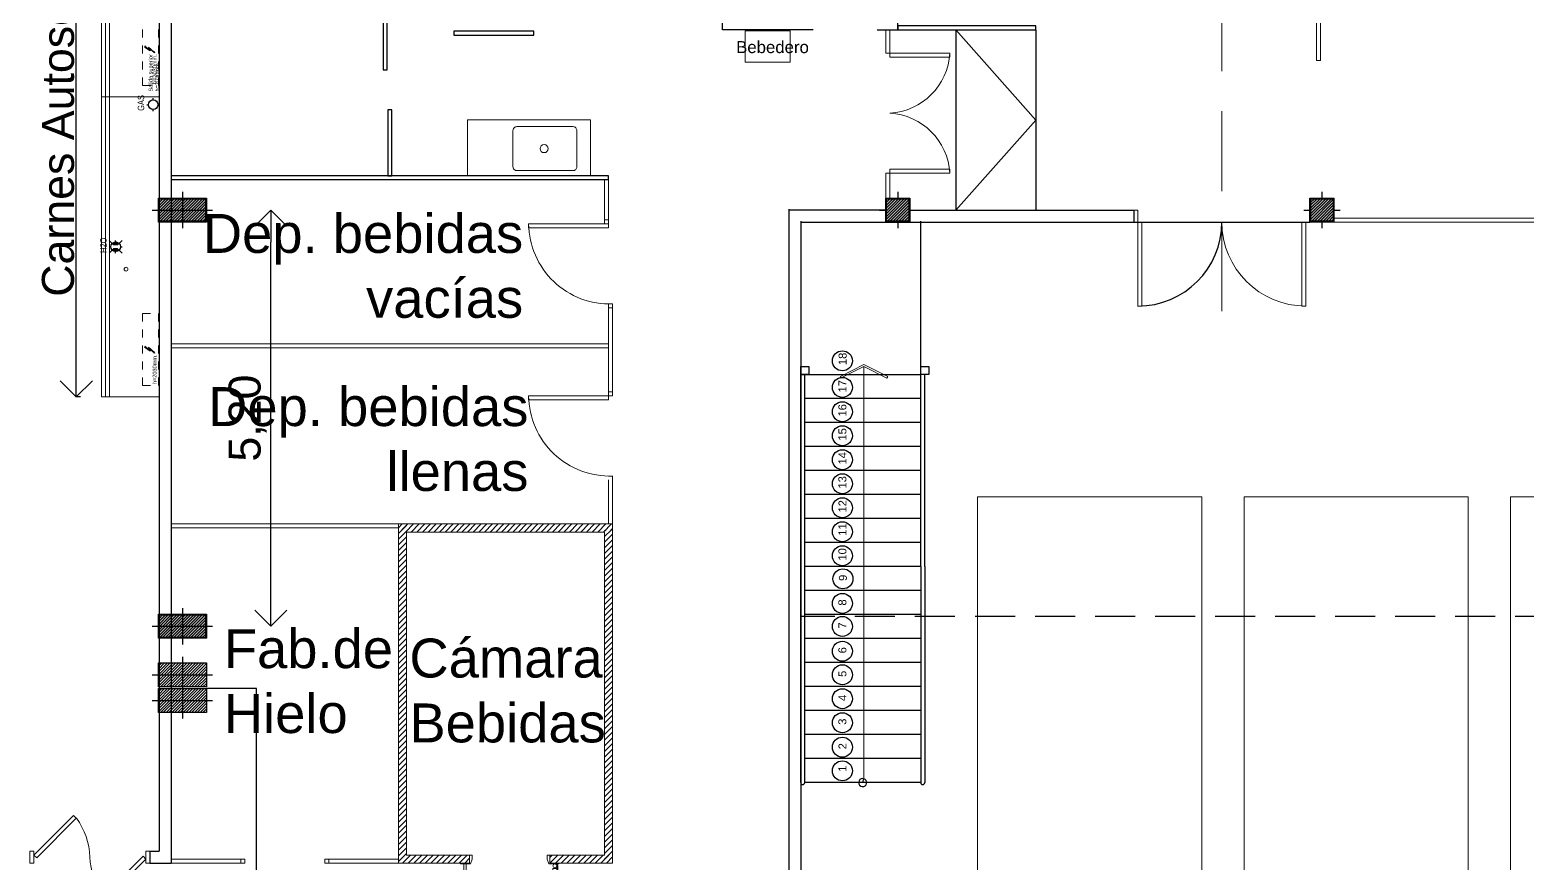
# Model space of a CAD drawing. Extents: x 306 to 2240, y 18 to 779.
# Drawn here: x 686.94 to 705.65, y 347.29 to 357.7 of the extents above; entities that cross this region are included whole.
import ezdxf

# ---------------------------------------------------------------- set-up
doc = ezdxf.new("R2010")
doc.units = 0
doc.header["$MEASUREMENT"] = 0
doc.header["$PDMODE"] = 3
for name, pattern in [('DASHED', [0.75, 0.5, -0.25]), ('DOT', [0.2, 0.18, -0.02]), ('HIDDEN2', [0.1875, 0.125, -0.0625])]:
    doc.linetypes.add(name, pattern=pattern)
for name, color, linetype in [('12', 1, 'Continuous'), ('Aberturas', 2, 'Continuous'), ('Camaras', 3, 'Continuous'), ('Cerramiento Camaras', 1, 'Continuous'), ('COTAS', 2, 'Continuous'), ('EQUIPAMIENTO', 1, 'Continuous'), ('EQUIPAMIENTOS APOYO', 1, 'Continuous'), ('Escalera', 2, 'Continuous'), ('Estructura Color', 90, 'Continuous'), ('Estructura Textura', 1, 'Continuous'), ('Layer1', 253, 'Continuous'), ('MAMPOSTERIA', 6, 'Continuous'), ('mobiliario', 1, 'Continuous'), ('Nombre de locales', 3, 'Continuous'), ('PANEL CAMARA', 160, 'Continuous'), ('PILARES SUBSUELO', 6, 'Continuous'), ('Piso', 1, 'Continuous'), ('Proyeccion', 1, 'Continuous'), ('riel', 1, 'DASHED'), ('Sanitario', 1, 'Continuous'), ('Techo 01', 1, 'Continuous')]:
    doc.layers.add(name, color=color, linetype=linetype)
doc.styles.add('arial', font='arial.ttf')
doc.styles.get("Standard").update_dxf_attribs({"font": 'arial.ttf'})
doc.dimstyles.new('Cota 200', dxfattribs={"dimtxt": 0.4, "dimasz": 0.4, "dimexe": 1.25, "dimexo": 0.625, "dimgap": 0.05, "dimtad": 1, "dimzin": 1, "dimtxsty": 'arial', "dimblk": 'OPEN90', "dimcen": 0, "dimse1": 1, "dimse2": 1, "dimclrd": 1, "dimclrt": 2, "dimadec": 0, "dimazin": 0, "dimtfac": 1, "dimtix": 1, "dimtmove": 0, "dimatfit": 3, "dimldrblk": 'OPEN90', "dimfxl": 1, "dimarcsym": 0})
doc.dimstyles.new('COTA-1-100', dxfattribs={"dimtxt": 0.4, "dimasz": 0.4, "dimexe": 0.01, "dimexo": 0.05, "dimgap": 0.02, "dimtad": 1, "dimzin": 1, "dimtxsty": 'arial', "dimblk": 'OPEN90', "dimcen": 0.1, "dimdle": 1, "dimclrd": 1, "dimclre": 1, "dimclrt": 2, "dimadec": 0, "dimazin": 0, "dimtfac": 1, "dimtix": 1, "dimtmove": 1, "dimatfit": 2, "dimfxl": 0.05, "dimfxlon": 1, "dimtolj": 1, "dimtzin": 1, "dimarcsym": 0})
pattern_1 = [(45, (0, 0), (-0.0176777, 0.0176777), [])]

# ---------------------------------------------------------------- blocks, each defined once
blk = doc.blocks.new('_Open90')
at = {"color": 0, "linetype": 'ByBlock', "lineweight": -2}
for p, q in [((-0.5, 0.5), (0, 0)), ((0, 0), (-1, 0)), ((0, 0), (-0.5, -0.5))]:
    blk.add_line(p, q, dxfattribs=at)
blk = doc.blocks.new('*D115')
at = {"layer": 'COTAS', "color": 1, "lineweight": -2, "transparency": 16777216}
for p, q in [((687.569, 360.612), (687.509, 360.612)), ((687.519, 353.512), (687.519, 360.212)), ((687.569, 353.112), (687.509, 353.112))]:
    blk.add_line(p, q, dxfattribs=at)
at = {"layer": 'Defpoints', "color": 0, "transparency": 16777216}
for p in [(687.519, 360.612), (688.224, 360.612), (688.224, 353.112)]:
    blk.add_point(p, dxfattribs=at)
at = {"layer": 'COTAS', "color": 1, "lineweight": -2, "transparency": 16777216, "xscale": 0.4, "yscale": 0.4, "zscale": 0.4}
for p, rotation in [((687.519, 360.612), 90), ((687.519, 353.112), 270)]:
    blk.add_blockref('_Open90', p, dxfattribs=dict(at, rotation=rotation))
at = {"layer": 'COTAS', "color": 2, "lineweight": 0, "transparency": 16777216, "insert": (687.292, 356.862), "char_height": 0.4, "attachment_point": 5, "rotation": 90, "style": 'arial'}
blk.add_mtext('\\A1;Carnes Autoservicio', dxfattribs=at)
blk = doc.blocks.new('p2h 140 vaiven')
at = {"lineweight": 0}
for points in [[(0.085, 0.065), (0.58, 0.56), (0.545, 0.595), (0.05, 0.1)], [(0, 0), (0.05, 0), (0.05, 0.15), (0, 0.15)], [(1.45, 0.05), (0.955, -0.445), (0.92, -0.41), (1.415, 0.085)], [(1.45, 0), (1.5, 0), (1.5, 0.15), (1.45, 0.15)]]:
    blk.add_lwpolyline(points, close=True, dxfattribs=at)
for centre, start, end in [((-0.115, 0.044), 2.0428, 36.5484), ((1.615, 0.106), 182.0428, 216.5484)]:
    blk.add_arc(centre, 0.866, start, end, dxfattribs=at)
blk = doc.blocks.new('ANONYM_X423')
at = {"layer": '12', "color": 6, "linetype": 'Continuous'}
for p, q in [((4.242641, 4.242641), (2.5, 2.5)), ((2.5, 1.085786), (4.890407, 3.476193)), ((5.414214, 2.585786), (2.5, -0.328427)), ((2.5, -1.742641), (5.795555, 1.552914)), ((5.990705, 0.333851), (2.828427, -2.828427)), ((3.535534, -3.535534), (5.880742, -1.190326)), ((4.753866, -3.660705), (4.207285, -4.207285))]:
    blk.add_line(p, q, dxfattribs=at)
blk = doc.blocks.new('ANONYM_X424')
at = {"layer": '12', "color": 6, "linetype": 'Continuous'}
for p, q in [((-2.828427, 2.828427), (-5.990705, -0.333851)), ((-5.880742, 1.190326), (-3.535534, 3.535534)), ((-5.795555, -1.552914), (-2.5, 1.742641)), ((-2.5, 0.328427), (-5.414214, -2.585786)), ((-4.890407, -3.476193), (-2.5, -1.085786)), ((-2.5, -2.5), (-4.242641, -4.242641))]:
    blk.add_line(p, q, dxfattribs=at)
blk = doc.blocks.new('H2O')
at = {"layer": '12', "color": 6, "linetype": 'Continuous'}
for p, q in [((-8, 8), (-2.5, 2.5)), ((-8, 0), (-6, 0)), ((-2.5, -2.5), (-2.5, 2.5)), ((0, 8), (0, 6)), ((2.5, 2.5), (8, 8)), ((2.5, -2.5), (2.5, 2.5)), ((6, 0), (8, 0)), ((-8, -8), (-2.5, -2.5)), ((0, -6), (0, -8)), ((2.5, -2.5), (8, -8))]:
    blk.add_line(p, q, dxfattribs=at)
blk.add_circle((0, 0), 6, dxfattribs=at)
for name in ['ANONYM_X424', 'ANONYM_X423']:
    blk.add_blockref(name, (0, 0))
at = {"layer": '12', "color": 1, "linetype": 'Continuous', "width": 0.7}
blk.add_text('H2O', height=8, dxfattribs=at).set_placement((-7.698737, 11.341006))
blk = doc.blocks.new('GAS')
at = {"layer": '12', "color": 3, "linetype": 'Continuous'}
for p, q in [((-8, 0), (-6, 0)), ((0, 8), (0, 6)), ((6, 0), (8, 0)), ((0, -6), (0, -8))]:
    blk.add_line(p, q, dxfattribs=at)
blk.add_circle((0, 0), 6, dxfattribs=at)
at = {"layer": '12', "color": 1, "linetype": 'Continuous', "width": 0.7}
blk.add_text('GAS', height=8, dxfattribs=at).set_placement((-7.698737, 11.341006))
blk = doc.blocks.new('P70-3750')
at = {"layer": 'mobiliario', "linetype": 'Continuous', "lineweight": 0}
for p, q in [((819.3, 356.3), (1194.3, 356.3)), ((1194.3, 356.3), (1194.3, 284.3)), ((1194.3, 351.3), (819.3, 351.3)), ((1194.3, 346.3), (819.3, 346.3)), ((819.3, 284.3), (1194.3, 284.3))]:
    blk.add_line(p, q, dxfattribs=at)
at = {"layer": 'mobiliario', "lineweight": 0}
blk.add_line((819.3, 356.3), (819.3, 284.3), dxfattribs=at)
at = {"layer": 'mobiliario', "color": 1, "linetype": 'DOT', "lineweight": 0}
for p, q in [((923.3, 305.3), (833.3, 305.3)), ((833.3, 305.3), (833.3, 285.3)), ((923.3, 305.3), (923.3, 285.3)), ((923.3, 285.3), (833.3, 285.3))]:
    blk.add_line(p, q, dxfattribs=at)
at = {"layer": 'mobiliario', "color": 4, "linetype": 'Continuous', "lineweight": 0}
for p, q in [((881.2, 302.8), (876.5, 295.8)), ((882.8, 302.3), (877.9, 296.9)), ((881.2, 302.8), (881.3, 301.6)), ((881.3, 301.6), (882.8, 302.3)), ((874.4, 291.6), (874, 289.8)), ((874, 289.8), (875.7, 290.4)), ((874.4, 291.6), (874.8, 290.9)), ((879.4, 296.7), (874.8, 290.9)), ((881.2, 297.7), (875, 290.7)), ((875.7, 290.4), (875, 290.7)), ((876.5, 295.8), (879.4, 296.7)), ((877.9, 296.9), (881.2, 297.7))]:
    blk.add_line(p, q, dxfattribs=at)
at = {"layer": 'mobiliario', "color": 1, "lineweight": 0}
blk.add_circle((978.8, 325.8), 2.36, dxfattribs=at)
at = {"layer": 'mobiliario', "linetype": 'Continuous', "lineweight": 0}
for name, p in [('H2O', (1006.8, 338.8)), ('GAS', (1184.3, 291.8))]:
    blk.add_blockref(name, p, dxfattribs=at)
at = {"layer": 'mobiliario', "color": 253, "lineweight": 0, "insert": (835.2, 292.5), "char_height": 5, "width": 37.814, "attachment_point": 1}
blk.add_mtext('h=2030mm.\\P', dxfattribs=at)
at = {"layer": 'mobiliario', "color": 253, "lineweight": 0, "insert": (1200.8, 297.6), "char_height": 5, "attachment_point": 1}
blk.add_mtext_dynamic_manual_height_columns('Salida superior\\Ph=2030mm.', width=65.361, gutter_width=1, heights=[0], dxfattribs=at)
blk = doc.blocks.new('pcamara 90')
at = {"lineweight": 0}
for p, q in [((-0.1, -0.035), (-0.1, -0.205)), ((-0.09, -0.01), (-0.083, -0.017)), ((-0.09, -0.033), (-0.09, -0.07)), ((-0.1, -0.205), (-0.09, -0.205)), ((-0.119, -1.13), (-0.119, -1.144)), ((-0.119, -1.144), (-0.119, -1.154)), ((-0.119, -1.154), (-0.11, -1.154)), ((-0.11, -1.154), (-0.103, -1.144)), ((-0.103, -1.144), (-0.098, -1.13))]:
    blk.add_line(p, q, dxfattribs=at)
for points in [[(-0.115, 0), (0, 0), (0, 0.1), (0.03, 0.1), (0.03, 0.05), (0.01, -0.01), (-0.115, -0.01)], [(1.115, 0), (1, 0), (1, 0.1), (0.97, 0.1), (0.97, 0.05), (0.99, -0.01), (1.115, -0.01)], [(-0.09, -0.07), (-0.09, -1.13), (-0.04, -1.13), (-0.04, -0.07)], [(1.044, -0.1), (1.071, -0.1), (1.071, -0.01), (1.044, -0.01)], [(-0.141, -1.041), (-0.141, -1.079), (-0.215, -1.079), (-0.215, -1.041)], [(-0.13, -1.049), (-0.13, -1.071), (-0.164, -1.071), (-0.164, -1.049)], [(-0.09, -1.13), (-0.09, -0.989), (-0.13, -0.989), (-0.13, -1.13)]]:
    blk.add_lwpolyline(points, close=True, dxfattribs=at)
blk.add_lwpolyline([(-0.04, -0.11), (-0.01, -0.12), (-0.01, -1.08), (-0.04, -1.09), (-0.04, -0.11)], dxfattribs=at)
blk.add_circle((-0.065, -0.035), 0.025, dxfattribs=at)
at = {"color": 1, "lineweight": 0}
blk.add_arc((-0.065, -0.035), 1.109, 268.0701, 1.292, dxfattribs=at)
at = {"lineweight": 0}
blk.add_arc((-0.065, -0.035), 0.035, 135, 180, dxfattribs=at)
blk = doc.blocks.new('Pilar 30x30')
at = {"layer": 'Estructura Color'}
h = blk.add_hatch(color=256, dxfattribs=at)
h.dxf.hatch_style = 1
h.paths.add_polyline_path([(-0.29, -0.29), (-0.29, -0.01), (-0.01, -0.01), (-0.01, -0.29)])
at = {"layer": 'Estructura Textura'}
h = blk.add_hatch(dxfattribs=at)
h.set_pattern_fill('_USER', color=256, scale=0.025, angle=45, pattern_type=0)
h.set_pattern_definition(pattern_1)
h.paths.add_polyline_path([(-0.3, -0.3), (-0.3, 0), (0, 0), (0, -0.3)])
at = {"layer": 'Estructura Color'}
blk.add_lwpolyline([(-0.29, -0.29), (-0.29, -0.01), (-0.01, -0.01), (-0.01, -0.29)], close=True, dxfattribs=at)
at = {"layer": 'PILARES SUBSUELO', "color": 1}
for p, q in [((-0.15, 0.077), (-0.15, 0)), ((-0.377, -0.15), (-0.3, -0.15)), ((0, -0.15), (0.077, -0.15)), ((-0.15, -0.3), (-0.15, -0.377))]:
    blk.add_line(p, q, dxfattribs=at)
at = {"layer": 'PILARES SUBSUELO'}
blk.add_lwpolyline([(-0.3, -0.3), (-0.3, 0), (0, 0), (0, -0.3)], close=True, dxfattribs=at)
blk = doc.blocks.new('Pilar 30x60')
at = {"layer": 'Estructura Color'}
h = blk.add_hatch(color=256, dxfattribs=at)
h.dxf.hatch_style = 1
h.paths.add_polyline_path([(-0.59, -0.14), (-0.59, 0.14), (-0.01, 0.14), (-0.01, -0.14)])
at = {"layer": 'Estructura Textura'}
h = blk.add_hatch(dxfattribs=at)
h.set_pattern_fill('_USER', color=256, scale=0.025, angle=45, pattern_type=0)
h.set_pattern_definition(pattern_1)
h.paths.add_polyline_path([(-0.6, -0.15), (-0.6, 0.15), (0, 0.15), (0, -0.15)])
at = {"layer": 'Estructura Color'}
blk.add_lwpolyline([(-0.59, -0.14), (-0.59, 0.14), (-0.01, 0.14), (-0.01, -0.14)], close=True, dxfattribs=at)
at = {"layer": 'PILARES SUBSUELO', "color": 1}
for p, q in [((-0.3, 0.227), (-0.3, -0.227)), ((-0.677, 0), (0.077, 0))]:
    blk.add_line(p, q, dxfattribs=at)
at = {"layer": 'PILARES SUBSUELO'}
blk.add_lwpolyline([(-0.6, -0.15), (-0.6, 0.15), (0, 0.15), (0, -0.15)], close=True, dxfattribs=at)
blk = doc.blocks.new('*D390')
at = {"layer": 'Defpoints', "color": 0, "transparency": 16777216}
for p in [(689.22, 355.446), (689.95, 355.446), (689.22, 350.246)]:
    blk.add_point(p, dxfattribs=at)
at = {"layer": 'Piso', "color": 1, "linetype": 'Continuous', "lineweight": -2, "transparency": 16777216}
blk.add_line((689.95, 350.646), (689.95, 355.046), dxfattribs=at)
at = {"layer": 'Piso', "color": 1, "lineweight": -2, "transparency": 16777216, "xscale": 0.4, "yscale": 0.4, "zscale": 0.4}
for p, rotation in [((689.95, 355.446), 90), ((689.95, 350.246), 270)]:
    blk.add_blockref('_Open90', p, dxfattribs=dict(at, rotation=rotation))
at = {"layer": 'Piso', "color": 2, "transparency": 16777216, "insert": (689.659, 352.846), "char_height": 0.4, "attachment_point": 5, "rotation": 90, "style": 'arial'}
blk.add_mtext('5,20', dxfattribs=at)

msp = doc.modelspace()

# ---------------------------------------------------------------- hatches: boundary and pattern name
at = {"layer": 'Estructura Textura'}
h = msp.add_hatch(dxfattribs=at)
h.set_pattern_fill('_USER', color=256, scale=0.025, angle=45, pattern_type=0)
h.set_pattern_definition([(45, (689.143667, 349.637642), (-0.0176777, 0.0176777), [])])
h.paths.add_polyline_path([(688.544, 349.488), (688.544, 349.788), (689.144, 349.788), (689.144, 349.488)])
h = msp.add_hatch(dxfattribs=at)
h.set_pattern_fill('_USER', color=256, scale=0.025, angle=45, pattern_type=0)
h.set_pattern_definition([(45, (689.143667, 349.317634), (-0.0176777, 0.0176777), [])])
h.paths.add_polyline_path([(688.544, 349.168), (688.544, 349.468), (689.144, 349.468), (689.144, 349.168)])
at = {"layer": 'PANEL CAMARA'}
h = msp.add_hatch(dxfattribs=at)
h.set_pattern_fill('ANSI31', color=256, scale=0.4)
h.set_pattern_definition([(45, (25.248386, -0.93372), (-0.035355339, 0.035355339), [])])
h.paths.add_polyline_path([(691.543, 351.523), (691.643, 351.523), (691.643, 347.287), (691.543, 347.287)])
h = msp.add_hatch(dxfattribs=at)
h.set_pattern_fill('ANSI31', color=256, scale=0.4)
h.set_pattern_definition([(45, (25.460565, -0.93372), (-0.035355339, 0.035355339), [])])
h.paths.add_polyline_path([(691.592, 351.523), (694.221, 351.523), (694.221, 351.423), (691.592, 351.423)])
h = msp.add_hatch(dxfattribs=at)
h.set_pattern_fill('ANSI31', color=256, scale=0.4)
h.set_pattern_definition([(45, (25.460565, -1.005076), (-0.035355339, 0.035355339), [])])
h.paths.add_polyline_path([(694.121, 351.451), (694.221, 351.451), (694.221, 347.287), (694.121, 347.287)])
h = msp.add_hatch(dxfattribs=at)
h.set_pattern_fill('ANSI31', color=256, scale=0.4)
h.set_pattern_definition([(45, (23.550564, -1.005076), (-0.035355339, 0.035355339), [])])
h.paths.add_polyline_path([(691.543, 347.387), (692.434, 347.387), (692.434, 347.287), (691.543, 347.287)])
h = msp.add_hatch(dxfattribs=at)
h.set_pattern_fill('ANSI31', color=256, scale=0.4)
h.set_pattern_definition([(45, (25.46008, -1.005076), (-0.035355339, 0.035355339), [])])
h.paths.add_polyline_path([(693.434, 347.387), (694.221, 347.387), (694.221, 347.287), (693.434, 347.287)])

# ---------------------------------------------------------------- linework, layer by layer
for p, q in [((689.771, 349.468, 0), (689.144, 349.468, 0)), ((689.771, 345.287), (689.771, 349.468, 0))]:
    msp.add_line(p, q)
at = {"layer": 'Aberturas', "lineweight": 0, "elevation": 0}
for points in [[(696.439, 357.686), (695.878, 357.686), (695.878, 357.295), (696.439, 357.295)], [(697.684, 357.356), (698.434, 357.356), (698.434, 357.406), (697.684, 357.406)], [(697.684, 355.956), (698.434, 355.956), (698.434, 355.906), (697.684, 355.906)]]:
    msp.add_lwpolyline(points, close=True, dxfattribs=at)
for points in [[(697.634, 357.696), (697.634, 357.406), (697.684, 357.406), (697.684, 357.696)], [(697.634, 355.596), (697.634, 355.906), (697.684, 355.906), (697.684, 355.596)]]:
    msp.add_lwpolyline(points, dxfattribs=at)
at = {"layer": 'Aberturas', "elevation": 0}
for points in [[(696.571, 353.392), (696.571, 353.492), (696.671, 353.492), (696.671, 353.392)], [(698.071, 353.392), (698.071, 353.492), (698.171, 353.492), (698.171, 353.392)]]:
    msp.add_lwpolyline(points, close=True, dxfattribs=at)
at = {"layer": 'Aberturas', "color": 1}
msp.add_arc((700.784, 355.296, 0), 1.05, 270, 0, dxfattribs=at)
at = {"layer": 'Cerramiento Camaras', "lineweight": 0}
for points in [[(692.417, 347.287), (691.543, 347.287), (691.543, 351.523), (694.221, 351.523), (694.221, 347.287), (693.434, 347.287)], [(692.434, 347.387), (691.643, 347.387), (691.643, 351.423), (694.121, 351.423), (694.121, 347.387), (693.434, 347.387)]]:
    msp.add_lwpolyline(points, dxfattribs=at)
at = {"layer": 'EQUIPAMIENTOS APOYO', "color": 1, "lineweight": 0, "elevation": 0}
msp.add_lwpolyline([(692.407, 356.573), (692.407, 355.873), (693.943, 355.873), (693.943, 356.573)], close=True, dxfattribs=at)
msp.add_lwpolyline([(693.725, 356.488), (693.025, 356.488, 0.414214), (692.975, 356.438), (692.975, 355.988, 0.414214), (693.025, 355.938), (693.725, 355.938, 0.414214), (693.775, 355.988), (693.775, 356.438, 0.414214)], format="xyb", close=True, dxfattribs=at)
at = {"layer": 'EQUIPAMIENTOS APOYO', "color": 1, "lineweight": 0}
msp.add_circle((693.365, 356.213, 0), 0.05, dxfattribs=at)
at = {"layer": 'Escalera', "ltscale": 0.5}
for p, q in [((698.071, 353.392, 0), (698.071, 355.306, 0)), ((696.571, 353.392, 0), (698.071, 353.392, 0)), ((696.621, 353.392, 0), (698.071, 353.392, 0)), ((698.071, 350.992, 0), (698.071, 353.392, 0)), ((698.121, 350.992, 0), (698.121, 353.392, 0)), ((698.121, 350.992, 0), (698.121, 353.392, 0)), ((698.071, 353.092, 0), (696.621, 353.092, 0)), ((698.071, 353.092, 0), (696.621, 353.092, 0)), ((698.071, 352.792, 0), (696.621, 352.792, 0)), ((698.071, 352.792, 0), (696.621, 352.792, 0)), ((698.071, 352.492, 0), (696.621, 352.492, 0)), ((698.071, 352.492, 0), (696.621, 352.492, 0)), ((698.071, 352.192, 0), (696.621, 352.192, 0)), ((698.071, 352.192, 0), (696.621, 352.192, 0)), ((698.071, 351.892, 0), (696.621, 351.892, 0)), ((698.071, 351.892, 0), (696.621, 351.892, 0)), ((698.071, 351.592, 0), (696.621, 351.592, 0)), ((698.071, 351.592, 0), (696.621, 351.592, 0)), ((698.071, 351.292, 0), (696.621, 351.292, 0)), ((698.071, 351.292, 0), (696.621, 351.292, 0)), ((698.071, 350.992, 0), (696.621, 350.992, 0)), ((698.071, 350.992, 0), (696.621, 350.992, 0)), ((697.273, 350.692, 0), (696.621, 350.692, 0)), ((697.273, 350.692, 0), (696.621, 350.692, 0)), ((698.071, 350.692, 0), (697.273, 350.692, 0)), ((698.071, 350.692, 0), (697.273, 350.692, 0)), ((698.071, 350.392, 0), (696.621, 350.392, 0)), ((698.071, 350.392, 0), (696.621, 350.392, 0)), ((698.071, 350.092, 0), (696.621, 350.092, 0)), ((698.071, 350.092, 0), (696.621, 350.092, 0)), ((698.071, 349.792, 0), (696.621, 349.792, 0)), ((698.071, 349.792, 0), (696.621, 349.792, 0)), ((698.071, 349.492, 0), (696.621, 349.492, 0)), ((698.071, 349.492, 0), (696.621, 349.492, 0)), ((698.071, 349.192, 0), (696.621, 349.192, 0)), ((698.071, 349.192, 0), (696.621, 349.192, 0)), ((698.071, 348.892, 0), (696.621, 348.892, 0)), ((698.071, 348.892, 0), (696.621, 348.892, 0)), ((698.071, 348.592, 0), (696.621, 348.592, 0)), ((698.071, 348.592, 0), (696.621, 348.592, 0)), ((698.071, 348.292, 0), (696.621, 348.292, 0)), ((698.071, 348.292, 0), (696.621, 348.292, 0))]:
    msp.add_line(p, q, dxfattribs=at)
at = {"layer": 'Escalera', "color": 1, "lineweight": 0}
for p, q in [((697.069, 353.366, 0), (697.359, 353.518, 0)), ((697.069, 353.366, 0), (697.359, 353.518, 0)), ((697.359, 353.49, 0), (697.07, 353.346, 0)), ((697.359, 353.49, 0), (697.07, 353.346, 0)), ((697.359, 353.518, 0), (697.659, 353.368, 0)), ((697.359, 353.518, 0), (697.659, 353.368, 0)), ((697.359, 353.49, 0), (697.359, 348.341, 0)), ((697.359, 353.49, 0), (697.359, 348.341, 0)), ((697.359, 353.49, 0), (697.647, 353.346, 0)), ((697.07, 353.346, 0), (697.069, 353.366, 0)), ((697.07, 353.346, 0), (697.069, 353.366, 0)), ((697.647, 353.346, 0), (697.659, 353.368, 0))]:
    msp.add_line(p, q, dxfattribs=at)
at = {"layer": 'Escalera', "color": 1, "linetype": 'Continuous'}
for p, q in [((696.571, 348.292, 0), (696.571, 353.392, 0)), ((696.621, 348.292, 0), (696.621, 353.392, 0)), ((698.071, 350.992, 0), (698.071, 348.292, 0)), ((698.071, 350.992, 0), (698.071, 348.292, 0)), ((698.121, 350.992, 0), (698.121, 348.292, 0)), ((698.121, 350.992, 0), (698.121, 348.292, 0))]:
    msp.add_line(p, q, dxfattribs=at)
for centre in [(696.596, 348.292, 0), (698.096, 348.292, 0)]:
    msp.add_arc(centre, 0.025, 180, 0, dxfattribs=at)
at = {"layer": 'Layer1', "color": 8, "lineweight": 0}
for p, q in [((694.171, 353.173, 0), (694.171, 354.223, 0)), ((694.221, 353.173, 0), (694.221, 354.223, 0)), ((691.543, 347.337, 0), (690.674, 347.337, 0)), ((691.543, 347.287, 0), (690.674, 347.287, 0))]:
    msp.add_line(p, q, dxfattribs=at)
at = {"layer": 'Layer1', "color": 8, "lineweight": 0, "elevation": 0}
for points in [[(694.171, 355.323), (694.121, 355.323), (694.121, 355.823), (694.171, 355.823)], [(688.705, 353.773), (688.705, 353.723), (694.171, 353.723), (694.171, 353.773)], [(688.705, 351.523), (688.705, 351.473), (691.543, 351.473), (691.543, 351.523)]]:
    msp.add_lwpolyline(points, close=True, dxfattribs=at)
at = {"layer": 'MAMPOSTERIA'}
for p, q in [((688.555, 367.917, 0), (688.555, 347.437, 0)), ((688.705, 367.917, 0), (688.705, 347.287, 0)), ((697.784, 357.696, 0), (697.784, 360.037, 0)), ((695.592, 357.696, 0), (695.592, 357.846, 0)), ((696.725, 357.696, 0), (695.592, 357.696, 0)), ((697.525, 357.696, 0), (697.784, 357.696, 0)), ((696.421, 355.456), (696.421, 345.287)), ((697.634, 355.446, 0), (696.421, 355.446, 0)), ((696.571, 355.306), (696.571, 330.261)), ((696.571, 355.296, 0), (700.734, 355.296, 0)), ((697.934, 355.446, 0), (700.734, 355.446, 0)), ((700.734, 355.446, 0), (700.734, 355.296, 0)), ((696.421, 354.842), (696.421, 346.442)), ((688.439, 347.437, 0), (688.555, 347.437, 0)), ((688.439, 347.437, 0), (688.555, 347.437, 0)), ((688.439, 347.437, 0), (688.439, 347.287, 0)), ((688.439, 347.437, 0), (688.555, 347.437, 0)), ((688.439, 347.437, 0), (688.555, 347.437, 0)), ((688.439, 347.437, 0), (688.439, 347.287, 0)), ((688.439, 347.287, 0), (688.705, 347.287, 0)), ((688.439, 347.287, 0), (688.705, 347.287, 0)), ((688.439, 347.287, 0), (688.705, 347.287, 0))]:
    msp.add_line(p, q, dxfattribs=at)
at = {"layer": 'MAMPOSTERIA', "color": 253, "lineweight": 0}
for points in [[(698.782, 343.862), (698.782, 351.862), (701.582, 351.862), (701.582, 343.862)], [(702.112, 343.862), (702.112, 351.862), (704.912, 351.862), (704.912, 343.862)], [(705.442, 343.862), (705.442, 351.862), (708.242, 351.862), (708.242, 343.862)]]:
    msp.add_lwpolyline(points, close=True, dxfattribs=at)
at = {"layer": 'PILARES SUBSUELO', "color": 1}
for p, q in [((688.844, 349.864, 0), (688.844, 349.411, 0)), ((688.467, 349.638, 0), (689.22, 349.638, 0)), ((688.844, 349.544, 0), (688.844, 349.091, 0)), ((688.467, 349.318, 0), (689.22, 349.318, 0))]:
    msp.add_line(p, q, dxfattribs=at)
at = {"layer": 'PILARES SUBSUELO', "elevation": 0}
for points in [[(688.544, 349.488), (688.544, 349.788), (689.144, 349.788), (689.144, 349.488)], [(688.544, 349.168), (688.544, 349.468), (689.144, 349.468), (689.144, 349.168)]]:
    msp.add_lwpolyline(points, close=True, dxfattribs=at)
at = {"layer": 'Piso'}
for p, q in [((698.509, 357.696, 0), (698.509, 355.446, 0)), ((698.509, 357.696, 0), (699.509, 356.571, 0)), ((699.509, 357.696, 0), (699.509, 355.446, 0)), ((699.509, 356.571, 0), (698.509, 355.446, 0)), ((694.171, 355.873), (688.705, 355.873, 0)), ((694.171, 355.823), (694.171, 355.873)), ((694.171, 355.823), (688.705, 355.823, 0)), ((700.734, 355.296, 0), (702.934, 355.296, 0))]:
    msp.add_line(p, q, dxfattribs=at)
at = {"layer": 'Piso', "elevation": 0}
for points in [[(691.404, 357.196), (691.404, 358.196), (691.354, 358.196), (691.354, 357.196)], [(697.784, 357.696), (699.509, 357.696), (699.509, 357.746), (697.784, 357.746)], [(692.238, 357.631), (693.238, 357.631), (693.238, 357.681), (692.238, 357.681)], [(691.463, 355.873), (691.463, 356.696), (691.413, 356.696), (691.413, 355.873)]]:
    msp.add_lwpolyline(points, close=True, dxfattribs=at)
at = {"layer": 'Proyeccion'}
msp.add_line((697.346, 348.292, 0), (697.359, 348.341, 0), dxfattribs=at)
msp.add_line((697.346, 348.292, 0), (697.359, 348.341, 0), dxfattribs=at)
for centre in [(697.092, 353.562, 0), (697.092, 353.562, 0), (697.092, 353.23, 0), (697.092, 353.23, 0), (697.092, 352.926, 0), (697.092, 352.926, 0), (697.092, 352.626, 0), (697.092, 352.626, 0), (697.092, 352.326, 0), (697.092, 352.326, 0), (697.092, 352.026, 0), (697.092, 352.026, 0), (697.092, 351.726, 0), (697.092, 351.726, 0), (697.092, 351.426, 0), (697.092, 351.426, 0), (697.092, 351.126, 0), (697.092, 351.126, 0), (697.099, 350.838, 0), (697.099, 350.838, 0), (697.092, 350.531, 0), (697.092, 350.531, 0), (697.092, 350.243, 0), (697.092, 350.243, 0), (697.092, 349.933, 0), (697.092, 349.933, 0), (697.092, 349.639, 0), (697.092, 349.639, 0), (697.092, 349.34, 0), (697.092, 349.34, 0), (697.092, 349.04, 0), (697.092, 349.04, 0), (697.092, 348.734, 0), (697.092, 348.734, 0), (697.092, 348.439, 0), (697.092, 348.439, 0)]:
    msp.add_circle(centre, 0.125, dxfattribs=at)
msp.add_arc((697.346, 348.292, 0), 0.05, 90, 75.1667, dxfattribs=at)
msp.add_arc((697.346, 348.292, 0), 0.05, 90, 75.1667, dxfattribs=at)
at = {"layer": 'riel', "color": 8, "linetype": 'HIDDEN2', "lineweight": 0, "ltscale": 8}
msp.add_line((701.834, 361.182, 0), (701.834, 353.819, 0), dxfattribs=at)
at = {"layer": 'Sanitario', "color": 8, "lineweight": 0}
for p, q in [((694.221, 351.523, 0), (694.221, 352.123, 0)), ((694.171, 351.523, 0), (694.171, 352.073, 0))]:
    msp.add_line(p, q, dxfattribs=at)
at = {"layer": 'Sanitario', "lineweight": 0, "elevation": 0}
for points in [[(703.017, 358.746), (703.017, 357.313), (703.067, 357.313), (703.067, 358.746)], [(700.834, 355.296), (700.834, 354.246), (700.784, 354.246), (700.784, 355.296)], [(700.834, 355.296), (700.834, 354.246), (700.784, 354.246), (700.784, 355.296)], [(702.834, 355.296), (702.834, 354.246), (702.884, 354.246), (702.884, 355.296)], [(703.234, 355.296), (703.234, 355.346), (706.682, 355.346), (706.682, 355.296)]]:
    msp.add_lwpolyline(points, close=True, dxfattribs=at)
at = {"layer": 'Sanitario', "color": 8, "lineweight": 0, "elevation": 0}
for points in [[(694.171, 355.223), (693.171, 355.223), (693.171, 355.273), (694.171, 355.273)], [(694.121, 355.323), (694.121, 355.273), (694.171, 355.273), (694.171, 355.323)], [(694.171, 354.273), (694.171, 354.223), (694.221, 354.223), (694.221, 354.273)], [(694.171, 353.073), (693.171, 353.073), (693.171, 353.123), (694.171, 353.123)], [(694.171, 353.073), (693.171, 353.073), (693.171, 353.123), (694.171, 353.123)], [(694.171, 353.173), (694.171, 353.123), (694.221, 353.123), (694.221, 353.173)], [(689.574, 347.337), (689.574, 347.287), (688.705, 347.287), (688.705, 347.337)], [(689.574, 347.337), (689.624, 347.337), (689.624, 347.287), (689.574, 347.287)], [(690.624, 347.337), (690.674, 347.337), (690.674, 347.287), (690.624, 347.287)]]:
    msp.add_lwpolyline(points, close=True, dxfattribs=at)
at = {"layer": 'Sanitario', "lineweight": 0, "elevation": 0}
msp.add_lwpolyline([(700.734, 355.446), (700.784, 355.446), (700.784, 355.296), (700.734, 355.296)], dxfattribs=at)
at = {"layer": 'Sanitario', "lineweight": 0}
for centre, radius, start, end in [((697.64, 357.45, 0), 0.795, 273.1656, 356.8348), ((697.64, 355.862, 0), 0.795, 3.1652, 86.8344), ((702.884, 355.296, 0), 1.05, 180, 270)]:
    msp.add_arc(centre, radius, start, end, dxfattribs=at)
at = {"layer": 'Sanitario', "color": 8, "lineweight": 0}
for centre in [(694.185, 355.286, 0), (694.185, 353.136, 0)]:
    msp.add_arc(centre, 1.014, 180.7519, 272.0422, dxfattribs=at)
at = {"layer": 'Techo 01', "linetype": 'DASHED'}
msp.add_line((712.749, 350.369, 0), (696.571, 350.369, 0), dxfattribs=at)

# ---------------------------------------------------------------- block references
for name, p in [('Pilar 30x60', (689.144, 355.446)), ('Pilar 30x30', (697.934, 355.596, 0)), ('Pilar 30x30', (703.234, 355.596, 0)), ('Pilar 30x60', (689.144, 350.246))]:
    msp.add_blockref(name, p)
at = {"layer": 'Camaras', "xscale": -1}
msp.add_blockref('pcamara 90', (693.434, 347.287), dxfattribs=at)
at = {"layer": 'EQUIPAMIENTO', "xscale": 0.01, "yscale": 0.01, "zscale": 0.01, "rotation": 90}
for p in [(691.398, 348.669, 0), (691.398, 344.919, 0), (691.398, 344.919, 0)]:
    msp.add_blockref('P70-3750', p, dxfattribs=at)
at = {"layer": 'Sanitario', "lineweight": 0}
for rotation in [180, 179.9999999999999]:
    msp.add_blockref('p2h 140 vaiven', (688.439, 347.437, 0), dxfattribs=dict(at, rotation=rotation))

# ---------------------------------------------------------------- texts
at = {"layer": 'Escalera', "char_height": 0.1, "width": 2.39678, "attachment_point": 7, "rotation": 90}
for s, insert in [('\\pi1.1314;18', (697.146, 352.377, 0)), ('\\pi1.1315;17', (697.143, 352.034, 0)), ('\\pi1.1315;16', (697.143, 351.734, 0)), ('\\pi1.1311;15', (697.143, 351.434, 0)), ('\\pi1.1317;14', (697.143, 351.134, 0)), ('\\pi1.1315;13', (697.143, 350.834, 0)), ('\\pi1.132;12', (697.143, 350.534, 0)), ('\\pi1.1411;11', (697.143, 350.234, 0)), ('\\pi1.1316;10', (697.143, 349.934, 0)), ('\\pi1.1655;9', (697.15, 349.646, 0)), ('\\pi1.1654;8', (697.143, 349.338, 0)), ('\\pi1.166;7', (697.143, 349.049, 0)), ('\\pi1.1654;6', (697.143, 348.741, 0)), ('\\pi1.1652;5', (697.143, 348.447, 0)), ('\\pi1.1638;4', (697.143, 348.147, 0)), ('\\pi1.1656;3', (697.143, 347.848, 0)), ('\\pi1.1653;2', (697.143, 347.542, 0)), ('\\pi1.18;1', (697.143, 347.247, 0))]:
    msp.add_mtext(s, dxfattribs=dict(at, insert=insert))
at = {"layer": 'Nombre de locales', "insert": (696.207, 357.557, 0), "char_height": 0.15, "attachment_point": 1}
msp.add_mtext('\\pi-0.44284;Bebedero', dxfattribs=at)
at = {"layer": 'Nombre de locales', "color": 253, "lineweight": 0, "char_height": 0.48633, "style": 'arial'}
for s, insert, width, attachment_point in [('{\\C4;Dep. bebidas\\P vacías}', (693.103, 355.397, 0), 7.04025, 3), ('{\\C4;Dep. bebidas\\P llenas}', (693.169, 353.233, 0), 7.04025, 3), ('{\\C4;Fab.de Hielo}', (689.362, 350.208, 0), 2.42099, 1)]:
    msp.add_mtext(s, dxfattribs=dict(at, insert=insert, width=width, attachment_point=attachment_point))
at = {"layer": 'Nombre de locales', "insert": (691.681, 350.091), "char_height": 0.48633, "width": 4.25765, "attachment_point": 1, "style": 'arial'}
msp.add_mtext('{\\C4;Cámara Bebidas}', dxfattribs=at)

# ---------------------------------------------------------------- dimensions: what is measured, and where the dimension line sits
at = {"layer": 'COTAS', "lineweight": 0}
dim = msp.add_linear_dim(base=(687.519, 360.612, 0), p1=(688.224, 353.112, 0), p2=(688.224, 360.612, 0), angle=270, text='Carnes Autoservicio', dimstyle='COTA-1-100', override={"dimarcsym": 1}, dxfattribs=at)
dim.commit()
dim.dimension.update_dxf_attribs({"geometry": '*D115', "text_midpoint": (687.292, 356.862, 0)})
at = {"layer": 'Piso'}
dim = msp.add_linear_dim(base=(689.95, 355.446), p1=(689.22, 350.246), p2=(689.22, 355.446), angle=90, dimstyle='Cota 200', override={"dimfxl": 0.05, "dimfxlon": 1}, dxfattribs=at)
dim.commit()
dim.dimension.update_dxf_attribs({"geometry": '*D390', "text_midpoint": (689.659, 352.846)})

doc.saveas('drawing.dxf')
